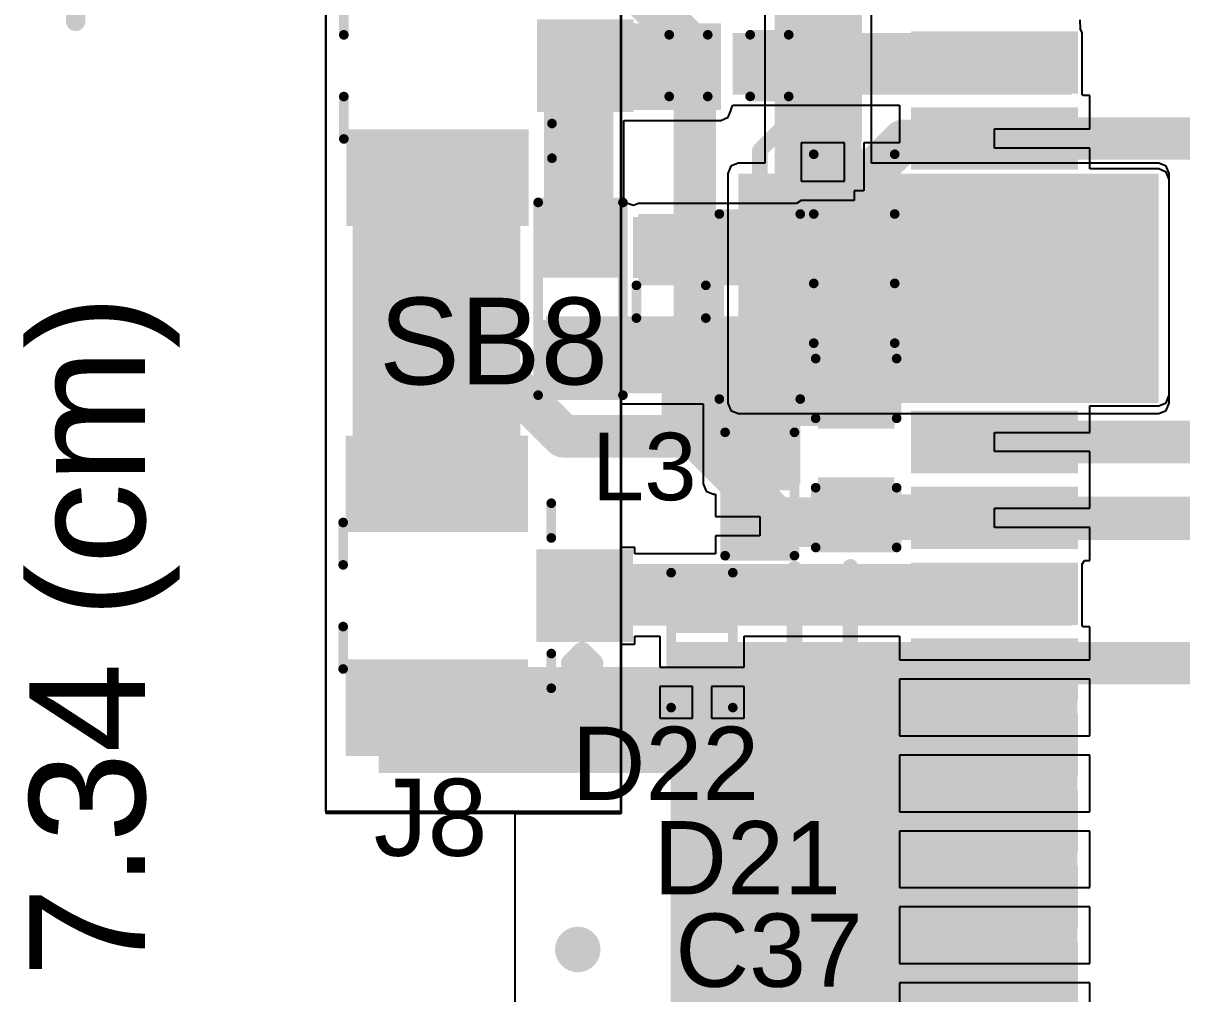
# Model space of a CAD drawing. Header units: millimetres. Extents: x -0.27 to 4.7, y -0.39 to 2.83.
# Drawn here: x -0.271 to 0.33, y 1.058 to 1.562 of the extents above; entities that cross this region are included whole.
import ezdxf

# ---------------------------------------------------------------- set-up
doc = ezdxf.new("R2010")
doc.units = ezdxf.units.MM
doc.header["$MEASUREMENT"] = 0
for name, color, linetype in [('BottomLayer', 5, 'Continuous'), ('BottomSolder', 6, 'Continuous'), ('Mechanical1', 6, 'Continuous'), ('TopLayer', 1, 'Continuous'), ('TopOverlay', 2, 'Continuous'), ('TopPaste', 8, 'Continuous'), ('TopSolder', 216, 'Continuous'), ('ViaHoleLayer', 16, 'Continuous')]:
    doc.layers.add(name, color=color, linetype=linetype)
doc.styles.add('Arial', font='arial.ttf', dxfattribs={"height": 0.2})

# ---------------------------------------------------------------- blocks, each defined once
blk = doc.blocks.new('S______B______10')
at = {"layer": 'TopLayer'}
for points in [[(-0.045, -0.0175), (-0.045, 0.0175), (-0.015, 0.0175), (-0.015, -0.0175)], [(0.015, -0.0175), (0.015, 0.0175), (0.045, 0.0175), (0.045, -0.0175)]]:
    blk.add_hatch(color=1, dxfattribs=at).paths.add_polyline_path(points)
at = {"layer": 'TopPaste'}
for points in [[(-0.045, -0.0175), (-0.045, 0.0175), (-0.015, 0.0175), (-0.015, -0.0175)], [(0.015, -0.0175), (0.015, 0.0175), (0.045, 0.0175), (0.045, -0.0175)]]:
    blk.add_hatch(color=8, dxfattribs=at).paths.add_polyline_path(points)
at = {"layer": 'TopSolder'}
for points in [[(-0.049, -0.0215), (-0.049, 0.0215), (-0.011, 0.0215), (-0.011, -0.0215)], [(0.011, -0.0215), (0.011, 0.0215), (0.049, 0.0215), (0.049, -0.0215)]]:
    blk.add_hatch(color=216, dxfattribs=at).paths.add_polyline_path(points)
at = {"layer": 'TopOverlay', "const_width": 0.005}
for points in [[(-0.05, 0.022), (-0.05, -0.022)], [(-0.05, 0.022), (0.05, 0.022)], [(0.05, 0.022), (0.05, -0.022)], [(-0.05, -0.022), (0.05, -0.022)]]:
    blk.add_lwpolyline(points, dxfattribs=at)
at = {"layer": 'TopOverlay', "const_width": 0.0025}
for points in [[(-0.05125, 0.022, 1), (-0.04875, 0.022, 1)], [(-0.05125, 0.022, 1), (-0.04875, 0.022, 1)], [(0.04875, 0.022, 1), (0.05125, 0.022, 1)], [(0.04875, 0.022, 1), (0.05125, 0.022, 1)], [(-0.05125, -0.022, 1), (-0.04875, -0.022, 1)], [(-0.05125, -0.022, 1), (-0.04875, -0.022, 1)], [(0.04875, -0.022, 1), (0.05125, -0.022, 1)], [(0.04875, -0.022, 1), (0.05125, -0.022, 1)]]:
    blk.add_lwpolyline(points, format="xyb", close=True, dxfattribs=at)
blk = doc.blocks.new('SIM7000A_31')
at = {"layer": 'TopLayer'}
for points in [[(-0.18465, 0.51181), (-0.18465, 0.43307), (-0.20906, 0.43307), (-0.20906, 0.51181)], [(-0.14528, 0.51181), (-0.14528, 0.43307), (-0.16969, 0.43307), (-0.16969, 0.51181)], [(-0.10591, 0.51181), (-0.10591, 0.43307), (-0.13031, 0.43307), (-0.13031, 0.51181)], [(-0.06654, 0.51181), (-0.06654, 0.43307), (-0.09094, 0.43307), (-0.09094, 0.51181)], [(-0.02717, 0.51181), (-0.02717, 0.43307), (-0.05157, 0.43307), (-0.05157, 0.51181)], [(0.0122, 0.51181), (0.0122, 0.43307), (-0.0122, 0.43307), (-0.0122, 0.51181)], [(0.05157, 0.51181), (0.05157, 0.43307), (0.02717, 0.43307), (0.02717, 0.51181)], [(0.09094, 0.51181), (0.09094, 0.43307), (0.06654, 0.43307), (0.06654, 0.51181)], [(0.13031, 0.51181), (0.13031, 0.43307), (0.10591, 0.43307), (0.10591, 0.51181)], [(0.16969, 0.51181), (0.16969, 0.43307), (0.14528, 0.43307), (0.14528, 0.51181)], [(0.20906, 0.51181), (0.20906, 0.43307), (0.18465, 0.43307), (0.18465, 0.51181)], [(0.24843, 0.51181), (0.24843, 0.43307), (0.22402, 0.43307), (0.22402, 0.51181)], [(0.2878, 0.51181), (0.2878, 0.43307), (0.26339, 0.43307), (0.26339, 0.51181)]]:
    blk.add_hatch(color=1, dxfattribs=at).paths.add_polyline_path(points)
at = {"layer": 'TopPaste'}
for points in [[(-0.18465, 0.51181), (-0.18465, 0.43307), (-0.20906, 0.43307), (-0.20906, 0.51181)], [(-0.14528, 0.51181), (-0.14528, 0.43307), (-0.16969, 0.43307), (-0.16969, 0.51181)], [(-0.10591, 0.51181), (-0.10591, 0.43307), (-0.13031, 0.43307), (-0.13031, 0.51181)], [(-0.06654, 0.51181), (-0.06654, 0.43307), (-0.09094, 0.43307), (-0.09094, 0.51181)], [(-0.02717, 0.51181), (-0.02717, 0.43307), (-0.05157, 0.43307), (-0.05157, 0.51181)], [(0.0122, 0.51181), (0.0122, 0.43307), (-0.0122, 0.43307), (-0.0122, 0.51181)], [(0.05157, 0.51181), (0.05157, 0.43307), (0.02717, 0.43307), (0.02717, 0.51181)], [(0.09094, 0.51181), (0.09094, 0.43307), (0.06654, 0.43307), (0.06654, 0.51181)], [(0.13031, 0.51181), (0.13031, 0.43307), (0.10591, 0.43307), (0.10591, 0.51181)], [(0.16969, 0.51181), (0.16969, 0.43307), (0.14528, 0.43307), (0.14528, 0.51181)], [(0.20906, 0.51181), (0.20906, 0.43307), (0.18465, 0.43307), (0.18465, 0.51181)], [(0.24843, 0.51181), (0.24843, 0.43307), (0.22402, 0.43307), (0.22402, 0.51181)], [(0.2878, 0.51181), (0.2878, 0.43307), (0.26339, 0.43307), (0.26339, 0.51181)]]:
    blk.add_hatch(color=8, dxfattribs=at).paths.add_polyline_path(points)
at = {"layer": 'TopSolder'}
for points in [[(-0.18065, 0.51581), (-0.18065, 0.42907), (-0.21306, 0.42907), (-0.21306, 0.51581)], [(-0.14128, 0.51581), (-0.14128, 0.42907), (-0.17369, 0.42907), (-0.17369, 0.51581)], [(-0.10191, 0.51581), (-0.10191, 0.42907), (-0.13431, 0.42907), (-0.13431, 0.51581)], [(-0.06254, 0.51581), (-0.06254, 0.42907), (-0.09494, 0.42907), (-0.09494, 0.51581)], [(-0.02317, 0.51581), (-0.02317, 0.42907), (-0.05557, 0.42907), (-0.05557, 0.51581)], [(0.0162, 0.51581), (0.0162, 0.42907), (-0.0162, 0.42907), (-0.0162, 0.51581)], [(0.05557, 0.51581), (0.05557, 0.42907), (0.02317, 0.42907), (0.02317, 0.51581)], [(0.09494, 0.51581), (0.09494, 0.42907), (0.06254, 0.42907), (0.06254, 0.51581)], [(0.13431, 0.51581), (0.13431, 0.42907), (0.10191, 0.42907), (0.10191, 0.51581)], [(0.17369, 0.51581), (0.17369, 0.42907), (0.14128, 0.42907), (0.14128, 0.51581)], [(0.21306, 0.51581), (0.21306, 0.42907), (0.18065, 0.42907), (0.18065, 0.51581)], [(0.25243, 0.51581), (0.25243, 0.42907), (0.22002, 0.42907), (0.22002, 0.51581)], [(0.2918, 0.51581), (0.2918, 0.42907), (0.25939, 0.42907), (0.25939, 0.51581)]]:
    blk.add_hatch(color=216, dxfattribs=at).paths.add_polyline_path(points)
blk = doc.blocks.new('R___0603_82')
at = {"layer": 'TopLayer'}
for points in [[(-0.015, 0.0175), (-0.015, -0.0175), (-0.045, -0.0175), (-0.045, 0.0175)], [(0.045, 0.0175), (0.045, -0.0175), (0.015, -0.0175), (0.015, 0.0175)]]:
    blk.add_hatch(color=1, dxfattribs=at).paths.add_polyline_path(points)
at = {"layer": 'TopPaste'}
for points in [[(-0.015, 0.0175), (-0.015, -0.0175), (-0.045, -0.0175), (-0.045, 0.0175)], [(0.045, 0.0175), (0.045, -0.0175), (0.015, -0.0175), (0.015, 0.0175)]]:
    blk.add_hatch(color=8, dxfattribs=at).paths.add_polyline_path(points)
at = {"layer": 'TopSolder'}
for points in [[(-0.011, 0.0215), (-0.011, -0.0215), (-0.049, -0.0215), (-0.049, 0.0215)], [(0.049, 0.0215), (0.049, -0.0215), (0.011, -0.0215), (0.011, 0.0215)]]:
    blk.add_hatch(color=216, dxfattribs=at).paths.add_polyline_path(points)
at = {"layer": 'TopOverlay', "const_width": 0.005}
for points in [[(0.048, 0.021), (-0.048, 0.021)], [(-0.048, -0.021), (-0.048, 0.021)], [(0.048, -0.021), (0.048, 0.021)], [(0.048, -0.021), (-0.048, -0.021)]]:
    blk.add_lwpolyline(points, dxfattribs=at)
at = {"layer": 'TopOverlay', "const_width": 0.0025}
for points in [[(-0.04925, 0.021, 1), (-0.04675, 0.021, 1)], [(-0.04925, 0.021, 1), (-0.04675, 0.021, 1)], [(0.04675, 0.021, 1), (0.04925, 0.021, 1)], [(0.04675, 0.021, 1), (0.04925, 0.021, 1)], [(-0.04925, -0.021, 1), (-0.04675, -0.021, 1)], [(-0.04925, -0.021, 1), (-0.04675, -0.021, 1)], [(0.04675, -0.021, 1), (0.04925, -0.021, 1)], [(0.04675, -0.021, 1), (0.04925, -0.021, 1)]]:
    blk.add_lwpolyline(points, format="xyb", close=True, dxfattribs=at)
blk = doc.blocks.new('IND_0603__1608_M_______116')
at = {"layer": 'TopLayer'}
for points in [[(-0.03937, 0.01575), (-0.01575, 0.01575), (-0.01575, -0.01575), (-0.03937, -0.01575)], [(0.01575, 0.01575), (0.03937, 0.01575), (0.03937, -0.01575), (0.01575, -0.01575)]]:
    blk.add_hatch(color=1, dxfattribs=at).paths.add_polyline_path(points)
at = {"layer": 'TopPaste'}
for points in [[(-0.03937, 0.01575), (-0.01575, 0.01575), (-0.01575, -0.01575), (-0.03937, -0.01575)], [(0.01575, 0.01575), (0.03937, 0.01575), (0.03937, -0.01575), (0.01575, -0.01575)]]:
    blk.add_hatch(color=8, dxfattribs=at).paths.add_polyline_path(points)
at = {"layer": 'TopSolder'}
for points in [[(-0.04337, 0.01975), (-0.01175, 0.01975), (-0.01175, -0.01975), (-0.04337, -0.01975)], [(0.01175, 0.01975), (0.04337, 0.01975), (0.04337, -0.01975), (0.01175, -0.01975)]]:
    blk.add_hatch(color=216, dxfattribs=at).paths.add_polyline_path(points)
at = {"layer": 'TopOverlay', "const_width": 0.005}
for points in [[(0.009, 0.018), (-0.008, 0.018)], [(0.009, -0.018), (-0.008, -0.018)]]:
    blk.add_lwpolyline(points, dxfattribs=at)
at = {"layer": 'TopOverlay', "const_width": 0.0025}
for points in [[(-0.00925, 0.018, 1), (-0.00675, 0.018, 1)], [(0.00775, 0.018, 1), (0.01025, 0.018, 1)], [(-0.00925, -0.018, 1), (-0.00675, -0.018, 1)], [(0.00775, -0.018, 1), (0.01025, -0.018, 1)]]:
    blk.add_lwpolyline(points, format="xyb", close=True, dxfattribs=at)
blk = doc.blocks.new('U_FL_R_SMT_1_80___122')
at = {"layer": 'TopLayer'}
for points in [[(-0.07913, 0.08166), (-0.03701, 0.08166), (-0.03701, -0.00495), (-0.07913, -0.00495)], [(0.03701, 0.08166), (0.07913, 0.08166), (0.07913, -0.00495), (0.03701, -0.00495)], [(-0.02008, -0.01729), (0.02008, -0.01729), (0.02008, -0.05942), (-0.02008, -0.05942)]]:
    blk.add_hatch(color=1, dxfattribs=at).paths.add_polyline_path(points)
at = {"layer": 'TopPaste'}
for points in [[(-0.07913, 0.08166), (-0.03701, 0.08166), (-0.03701, -0.00495), (-0.07913, -0.00495)], [(0.03701, 0.08166), (0.07913, 0.08166), (0.07913, -0.00495), (0.03701, -0.00495)], [(-0.02008, -0.01729), (0.02008, -0.01729), (0.02008, -0.05942), (-0.02008, -0.05942)]]:
    blk.add_hatch(color=8, dxfattribs=at).paths.add_polyline_path(points)
at = {"layer": 'TopSolder'}
for points in [[(-0.08313, 0.08566), (-0.03301, 0.08566), (-0.03301, -0.00895), (-0.08313, -0.00895)], [(0.03301, 0.08566), (0.08313, 0.08566), (0.08313, -0.00895), (0.03301, -0.00895)], [(-0.02408, -0.01329), (0.02408, -0.01329), (0.02408, -0.06342), (-0.02408, -0.06342)]]:
    blk.add_hatch(color=216, dxfattribs=at).paths.add_polyline_path(points)
at = {"layer": 'TopOverlay'}
for points, const_width in [([(-0.038, 0.087), (-0.016, 0.087)], 0.005), ([(0.016, 0.087), (0.038, 0.087)], 0.005), ([(-0.048, -0.021), (-0.03, -0.021)], 0.005), ([(0.03, -0.021), (0.048, -0.021)], 0.005), ([(-0.035, -0.031), (-0.029, -0.037)], 0.01), ([(-0.035, -0.031), (-0.035, -0.043)], 0.01), ([(-0.029, -0.037), (-0.035, -0.043)], 0.01)]:
    blk.add_lwpolyline(points, dxfattribs=dict(at, const_width=const_width))
for points, const_width in [([(-0.03925, 0.087, 1), (-0.03675, 0.087, 1)], 0.0025), ([(-0.01725, 0.087, 1), (-0.01475, 0.087, 1)], 0.0025), ([(0.01475, 0.087, 1), (0.01725, 0.087, 1)], 0.0025), ([(0.03675, 0.087, 1), (0.03925, 0.087, 1)], 0.0025), ([(-0.04925, -0.021, 1), (-0.04675, -0.021, 1)], 0.0025), ([(-0.03125, -0.021, 1), (-0.02875, -0.021, 1)], 0.0025), ([(0.02875, -0.021, 1), (0.03125, -0.021, 1)], 0.0025), ([(0.04675, -0.021, 1), (0.04925, -0.021, 1)], 0.0025), ([(-0.0375, -0.031, 1), (-0.0325, -0.031, 1)], 0.005), ([(-0.0375, -0.031, 1), (-0.0325, -0.031, 1)], 0.005), ([(-0.0315, -0.037, 1), (-0.0265, -0.037, 1)], 0.005), ([(-0.0315, -0.037, 1), (-0.0265, -0.037, 1)], 0.005), ([(-0.0375, -0.043, 1), (-0.0325, -0.043, 1)], 0.005), ([(-0.0375, -0.043, 1), (-0.0325, -0.043, 1)], 0.005)]:
    blk.add_lwpolyline(points, format="xyb", close=True, dxfattribs=dict(at, const_width=const_width))
blk = doc.blocks.new('U_FL_R_SMT_1_80___123')
at = {"layer": 'TopLayer'}
for points in [[(-0.07913, 0.08166), (-0.03701, 0.08166), (-0.03701, -0.00495), (-0.07913, -0.00495)], [(0.03701, 0.08166), (0.07913, 0.08166), (0.07913, -0.00495), (0.03701, -0.00495)], [(-0.02008, -0.01729), (0.02008, -0.01729), (0.02008, -0.05942), (-0.02008, -0.05942)]]:
    blk.add_hatch(color=1, dxfattribs=at).paths.add_polyline_path(points)
at = {"layer": 'TopPaste'}
for points in [[(-0.07913, 0.08166), (-0.03701, 0.08166), (-0.03701, -0.00495), (-0.07913, -0.00495)], [(0.03701, 0.08166), (0.07913, 0.08166), (0.07913, -0.00495), (0.03701, -0.00495)], [(-0.02008, -0.01729), (0.02008, -0.01729), (0.02008, -0.05942), (-0.02008, -0.05942)]]:
    blk.add_hatch(color=8, dxfattribs=at).paths.add_polyline_path(points)
at = {"layer": 'TopSolder'}
for points in [[(-0.08313, 0.08566), (-0.03301, 0.08566), (-0.03301, -0.00895), (-0.08313, -0.00895)], [(0.03301, 0.08566), (0.08313, 0.08566), (0.08313, -0.00895), (0.03301, -0.00895)], [(-0.02408, -0.01329), (0.02408, -0.01329), (0.02408, -0.06342), (-0.02408, -0.06342)]]:
    blk.add_hatch(color=216, dxfattribs=at).paths.add_polyline_path(points)
at = {"layer": 'TopOverlay'}
for points, const_width in [([(-0.038, 0.087), (-0.016, 0.087)], 0.005), ([(0.016, 0.087), (0.038, 0.087)], 0.005), ([(-0.048, -0.021), (-0.03, -0.021)], 0.005), ([(0.03, -0.021), (0.048, -0.021)], 0.005), ([(-0.035, -0.031), (-0.029, -0.037)], 0.01), ([(-0.035, -0.031), (-0.035, -0.043)], 0.01), ([(-0.029, -0.037), (-0.035, -0.043)], 0.01)]:
    blk.add_lwpolyline(points, dxfattribs=dict(at, const_width=const_width))
for points, const_width in [([(-0.03925, 0.087, 1), (-0.03675, 0.087, 1)], 0.0025), ([(-0.01725, 0.087, 1), (-0.01475, 0.087, 1)], 0.0025), ([(0.01475, 0.087, 1), (0.01725, 0.087, 1)], 0.0025), ([(0.03675, 0.087, 1), (0.03925, 0.087, 1)], 0.0025), ([(-0.04925, -0.021, 1), (-0.04675, -0.021, 1)], 0.0025), ([(-0.03125, -0.021, 1), (-0.02875, -0.021, 1)], 0.0025), ([(0.02875, -0.021, 1), (0.03125, -0.021, 1)], 0.0025), ([(0.04675, -0.021, 1), (0.04925, -0.021, 1)], 0.0025), ([(-0.0375, -0.031, 1), (-0.0325, -0.031, 1)], 0.005), ([(-0.0375, -0.031, 1), (-0.0325, -0.031, 1)], 0.005), ([(-0.0315, -0.037, 1), (-0.0265, -0.037, 1)], 0.005), ([(-0.0315, -0.037, 1), (-0.0265, -0.037, 1)], 0.005), ([(-0.0375, -0.043, 1), (-0.0325, -0.043, 1)], 0.005), ([(-0.0375, -0.043, 1), (-0.0325, -0.043, 1)], 0.005)]:
    blk.add_lwpolyline(points, format="xyb", close=True, dxfattribs=dict(at, const_width=const_width))
blk = doc.blocks.new('D_____0402_145')
at = {"layer": 'TopLayer'}
for points in [[(-0.03051, -0.01181), (-0.03051, 0.01181), (-0.00768, 0.01181), (-0.00768, -0.01181)], [(0.00768, -0.01181), (0.00768, 0.01181), (0.03051, 0.01181), (0.03051, -0.01181)]]:
    blk.add_hatch(color=1, dxfattribs=at).paths.add_polyline_path(points)
at = {"layer": 'TopPaste'}
for points in [[(-0.03051, -0.01181), (-0.03051, 0.01181), (-0.00768, 0.01181), (-0.00768, -0.01181)], [(0.00768, -0.01181), (0.00768, 0.01181), (0.03051, 0.01181), (0.03051, -0.01181)]]:
    blk.add_hatch(color=8, dxfattribs=at).paths.add_polyline_path(points)
at = {"layer": 'TopSolder'}
for points in [[(-0.03451, -0.01581), (-0.03451, 0.01581), (-0.00368, 0.01581), (-0.00368, -0.01581)], [(0.00368, -0.01581), (0.00368, 0.01581), (0.03451, 0.01581), (0.03451, -0.01581)]]:
    blk.add_hatch(color=216, dxfattribs=at).paths.add_polyline_path(points)
at = {"layer": 'TopOverlay', "const_width": 0.005}
for points in [[(-0.035, -0.016), (-0.035, 0.016)], [(0.035, 0.016), (-0.035, 0.016)], [(0.035, -0.016), (0.035, 0.016)], [(0.035, -0.016), (-0.035, -0.016)]]:
    blk.add_lwpolyline(points, dxfattribs=at)
at = {"layer": 'TopOverlay', "const_width": 0.0025}
for points in [[(-0.03625, 0.016, 1), (-0.03375, 0.016, 1)], [(-0.03625, 0.016, 1), (-0.03375, 0.016, 1)], [(0.03375, 0.016, 1), (0.03625, 0.016, 1)], [(0.03375, 0.016, 1), (0.03625, 0.016, 1)], [(-0.03625, -0.016, 1), (-0.03375, -0.016, 1)], [(-0.03625, -0.016, 1), (-0.03375, -0.016, 1)], [(0.03375, -0.016, 1), (0.03625, -0.016, 1)], [(0.03375, -0.016, 1), (0.03625, -0.016, 1)]]:
    blk.add_lwpolyline(points, format="xyb", close=True, dxfattribs=at)
blk = doc.blocks.new('DFN1006_2L__146')
at = {"layer": 'TopLayer'}
for points in [[(-0.02756, 0.01299), (-0.00591, 0.01299), (-0.00591, -0.01299), (-0.02756, -0.01299)], [(0.00591, 0.01299), (0.02756, 0.01299), (0.02756, -0.01299), (0.00591, -0.01299)]]:
    blk.add_hatch(color=1, dxfattribs=at).paths.add_polyline_path(points)
at = {"layer": 'TopOverlay'}
blk.add_hatch(color=2, dxfattribs=at).paths.add_polyline_path([(-0.04513, -0.01994), (-0.03213, -0.01994), (-0.03213, 0.02006), (-0.04513, 0.02006)])
at = {"layer": 'TopPaste'}
for points in [[(-0.02756, 0.01299), (-0.00591, 0.01299), (-0.00591, -0.01299), (-0.02756, -0.01299)], [(0.00591, 0.01299), (0.02756, 0.01299), (0.02756, -0.01299), (0.00591, -0.01299)]]:
    blk.add_hatch(color=8, dxfattribs=at).paths.add_polyline_path(points)
at = {"layer": 'TopSolder'}
for points in [[(-0.03156, 0.01699), (-0.00191, 0.01699), (-0.00191, -0.01699), (-0.03156, -0.01699)], [(0.00191, 0.01699), (0.03156, 0.01699), (0.03156, -0.01699), (0.00191, -0.01699)]]:
    blk.add_hatch(color=216, dxfattribs=at).paths.add_polyline_path(points)
at = {"layer": 'TopOverlay', "const_width": 0.005}
for points in [[(0.032, 0.018), (-0.032, 0.018)], [(-0.032, -0.018), (-0.032, 0.018)], [(0.032, -0.018), (0.032, 0.018)], [(0.032, -0.018), (-0.032, -0.018)]]:
    blk.add_lwpolyline(points, dxfattribs=at)
at = {"layer": 'TopOverlay', "const_width": 0.0025}
for points in [[(-0.03325, 0.018, 1), (-0.03075, 0.018, 1)], [(-0.03325, 0.018, 1), (-0.03075, 0.018, 1)], [(0.03075, 0.018, 1), (0.03325, 0.018, 1)], [(0.03075, 0.018, 1), (0.03325, 0.018, 1)], [(-0.03325, -0.018, 1), (-0.03075, -0.018, 1)], [(-0.03325, -0.018, 1), (-0.03075, -0.018, 1)], [(0.03075, -0.018, 1), (0.03325, -0.018, 1)], [(0.03075, -0.018, 1), (0.03325, -0.018, 1)]]:
    blk.add_lwpolyline(points, format="xyb", close=True, dxfattribs=at)
blk = doc.blocks.new('C___0402_179')
at = {"layer": 'TopLayer'}
for points in [[(-0.0275, -0.0125), (-0.0275, 0.0125), (-0.0095, 0.0125), (-0.0095, -0.0125)], [(0.0095, -0.0125), (0.0095, 0.0125), (0.0275, 0.0125), (0.0275, -0.0125)]]:
    blk.add_hatch(color=1, dxfattribs=at).paths.add_polyline_path(points)
at = {"layer": 'TopPaste'}
for points in [[(-0.0275, -0.0125), (-0.0275, 0.0125), (-0.0095, 0.0125), (-0.0095, -0.0125)], [(0.0095, -0.0125), (0.0095, 0.0125), (0.0275, 0.0125), (0.0275, -0.0125)]]:
    blk.add_hatch(color=8, dxfattribs=at).paths.add_polyline_path(points)
at = {"layer": 'TopSolder'}
for points in [[(-0.02986, -0.01486), (-0.02986, 0.01486), (-0.00714, 0.01486), (-0.00714, -0.01486)], [(0.00714, -0.01486), (0.00714, 0.01486), (0.02986, 0.01486), (0.02986, -0.01486)]]:
    blk.add_hatch(color=216, dxfattribs=at).paths.add_polyline_path(points)
at = {"layer": 'TopOverlay', "const_width": 0.005}
for points in [[(-0.031, 0.016), (-0.031, -0.016)], [(-0.011, 0.016), (-0.031, 0.016)], [(0.031, 0.016), (0.011, 0.016)], [(0.031, 0.016), (0.031, -0.016)], [(-0.011, -0.016), (-0.031, -0.016)], [(0.031, -0.016), (0.011, -0.016)]]:
    blk.add_lwpolyline(points, dxfattribs=at)
at = {"layer": 'TopOverlay', "const_width": 0.0025}
for points in [[(-0.03225, 0.016, 1), (-0.02975, 0.016, 1)], [(-0.03225, 0.016, 1), (-0.02975, 0.016, 1)], [(-0.01225, 0.016, 1), (-0.00975, 0.016, 1)], [(0.00975, 0.016, 1), (0.01225, 0.016, 1)], [(0.02975, 0.016, 1), (0.03225, 0.016, 1)], [(0.02975, 0.016, 1), (0.03225, 0.016, 1)], [(-0.03225, -0.016, 1), (-0.02975, -0.016, 1)], [(-0.03225, -0.016, 1), (-0.02975, -0.016, 1)], [(-0.01225, -0.016, 1), (-0.00975, -0.016, 1)], [(0.00975, -0.016, 1), (0.01225, -0.016, 1)], [(0.02975, -0.016, 1), (0.03225, -0.016, 1)], [(0.02975, -0.016, 1), (0.03225, -0.016, 1)]]:
    blk.add_lwpolyline(points, format="xyb", close=True, dxfattribs=at)
blk = doc.blocks.new('C___0603_180')
at = {"layer": 'TopLayer'}
for points in [[(-0.015, 0.0175), (-0.015, -0.0175), (-0.045, -0.0175), (-0.045, 0.0175)], [(0.045, 0.0175), (0.045, -0.0175), (0.015, -0.0175), (0.015, 0.0175)]]:
    blk.add_hatch(color=1, dxfattribs=at).paths.add_polyline_path(points)
at = {"layer": 'TopPaste'}
for points in [[(-0.015, 0.0175), (-0.015, -0.0175), (-0.045, -0.0175), (-0.045, 0.0175)], [(0.045, 0.0175), (0.045, -0.0175), (0.015, -0.0175), (0.015, 0.0175)]]:
    blk.add_hatch(color=8, dxfattribs=at).paths.add_polyline_path(points)
at = {"layer": 'TopSolder'}
for points in [[(-0.01264, 0.01986), (-0.01264, -0.01986), (-0.04736, -0.01986), (-0.04736, 0.01986)], [(0.04736, 0.01986), (0.04736, -0.01986), (0.01264, -0.01986), (0.01264, 0.01986)]]:
    blk.add_hatch(color=216, dxfattribs=at).paths.add_polyline_path(points)
at = {"layer": 'TopOverlay', "const_width": 0.005}
for points in [[(-0.049, 0.021), (-0.018, 0.021)], [(-0.049, 0.021), (-0.049, -0.021)], [(0.018, 0.021), (0.049, 0.021)], [(0.049, 0.021), (0.049, -0.021)], [(-0.049, -0.021), (-0.018, -0.021)], [(0.018, -0.021), (0.049, -0.021)]]:
    blk.add_lwpolyline(points, dxfattribs=at)
at = {"layer": 'TopOverlay', "const_width": 0.0025}
for points in [[(-0.05025, 0.021, 1), (-0.04775, 0.021, 1)], [(-0.05025, 0.021, 1), (-0.04775, 0.021, 1)], [(-0.01925, 0.021, 1), (-0.01675, 0.021, 1)], [(0.01675, 0.021, 1), (0.01925, 0.021, 1)], [(0.04775, 0.021, 1), (0.05025, 0.021, 1)], [(0.04775, 0.021, 1), (0.05025, 0.021, 1)], [(-0.05025, -0.021, 1), (-0.04775, -0.021, 1)], [(-0.05025, -0.021, 1), (-0.04775, -0.021, 1)], [(-0.01925, -0.021, 1), (-0.01675, -0.021, 1)], [(0.01675, -0.021, 1), (0.01925, -0.021, 1)], [(0.04775, -0.021, 1), (0.05025, -0.021, 1)], [(0.04775, -0.021, 1), (0.05025, -0.021, 1)]]:
    blk.add_lwpolyline(points, format="xyb", close=True, dxfattribs=at)
blk = doc.blocks.new('C___0603_181')
at = {"layer": 'TopLayer'}
for points in [[(-0.015, 0.0175), (-0.015, -0.0175), (-0.045, -0.0175), (-0.045, 0.0175)], [(0.045, 0.0175), (0.045, -0.0175), (0.015, -0.0175), (0.015, 0.0175)]]:
    blk.add_hatch(color=1, dxfattribs=at).paths.add_polyline_path(points)
at = {"layer": 'TopPaste'}
for points in [[(-0.015, 0.0175), (-0.015, -0.0175), (-0.045, -0.0175), (-0.045, 0.0175)], [(0.045, 0.0175), (0.045, -0.0175), (0.015, -0.0175), (0.015, 0.0175)]]:
    blk.add_hatch(color=8, dxfattribs=at).paths.add_polyline_path(points)
at = {"layer": 'TopSolder'}
for points in [[(-0.01264, 0.01986), (-0.01264, -0.01986), (-0.04736, -0.01986), (-0.04736, 0.01986)], [(0.04736, 0.01986), (0.04736, -0.01986), (0.01264, -0.01986), (0.01264, 0.01986)]]:
    blk.add_hatch(color=216, dxfattribs=at).paths.add_polyline_path(points)
at = {"layer": 'TopOverlay', "const_width": 0.005}
for points in [[(-0.018, 0.021), (-0.049, 0.021)], [(-0.049, -0.021), (-0.049, 0.021)], [(0.049, 0.021), (0.018, 0.021)], [(0.049, -0.021), (0.049, 0.021)], [(-0.018, -0.021), (-0.049, -0.021)], [(0.049, -0.021), (0.018, -0.021)]]:
    blk.add_lwpolyline(points, dxfattribs=at)
at = {"layer": 'TopOverlay', "const_width": 0.0025}
for points in [[(-0.05025, 0.021, 1), (-0.04775, 0.021, 1)], [(-0.05025, 0.021, 1), (-0.04775, 0.021, 1)], [(-0.01925, 0.021, 1), (-0.01675, 0.021, 1)], [(0.01675, 0.021, 1), (0.01925, 0.021, 1)], [(0.04775, 0.021, 1), (0.05025, 0.021, 1)], [(0.04775, 0.021, 1), (0.05025, 0.021, 1)], [(-0.05025, -0.021, 1), (-0.04775, -0.021, 1)], [(-0.05025, -0.021, 1), (-0.04775, -0.021, 1)], [(-0.01925, -0.021, 1), (-0.01675, -0.021, 1)], [(0.01675, -0.021, 1), (0.01925, -0.021, 1)], [(0.04775, -0.021, 1), (0.05025, -0.021, 1)], [(0.04775, -0.021, 1), (0.05025, -0.021, 1)]]:
    blk.add_lwpolyline(points, format="xyb", close=True, dxfattribs=at)

msp = doc.modelspace()

# ---------------------------------------------------------------- hatches: boundary and pattern name
at = {"layer": 'BottomLayer'}
msp.add_hatch(color=5, dxfattribs=at).paths.add_polyline_path([(0.09982, 1.36495), (0.318, 1.36495), (0.318, 1.48395), (0.09982, 1.48395)])
h = msp.add_hatch(color=5, dxfattribs=at)
edge = h.paths.add_edge_path()
edge.add_arc((0.29382, 1.45695), 0.01181, 0, 360)
h = msp.add_hatch(color=5, dxfattribs=at)
edge = h.paths.add_edge_path()
edge.add_arc((0.29382, 1.42445), 0.01181, 0, 360)
h = msp.add_hatch(color=5, dxfattribs=at)
edge = h.paths.add_edge_path()
edge.add_arc((-0.04418, 1.40095), 0.01181, 0, 360)
h = msp.add_hatch(color=5, dxfattribs=at)
edge = h.paths.add_edge_path()
edge.add_arc((0.29382, 1.39195), 0.01181, 0, 360)
h = msp.add_hatch(color=5, dxfattribs=at)
edge = h.paths.add_edge_path()
edge.add_arc((0.25777, 1.34572), 0.01181, 0, 360)
h = msp.add_hatch(color=5, dxfattribs=at)
edge = h.paths.add_edge_path()
edge.add_arc((0.01658, 1.08142), 0.01181, 0, 360)
h = msp.add_hatch(color=5, dxfattribs=at)
edge = h.paths.add_edge_path()
edge.add_arc((0.11777, 1.08105), 0.01181, 0, 360)
at = {"layer": 'BottomSolder'}
h = msp.add_hatch(color=6, dxfattribs=at)
edge = h.paths.add_edge_path()
edge.add_arc((0.29382, 1.45695), 0.00591, 0, 360)
h = msp.add_hatch(color=6, dxfattribs=at)
edge = h.paths.add_edge_path()
edge.add_arc((0.29382, 1.42445), 0.00591, 0, 360)
h = msp.add_hatch(color=6, dxfattribs=at)
edge = h.paths.add_edge_path()
edge.add_arc((-0.04418, 1.40095), 0.00591, 0, 360)
h = msp.add_hatch(color=6, dxfattribs=at)
edge = h.paths.add_edge_path()
edge.add_arc((0.29382, 1.39195), 0.00591, 0, 360)
h = msp.add_hatch(color=6, dxfattribs=at)
edge = h.paths.add_edge_path()
edge.add_arc((0.25777, 1.34572), 0.00591, 0, 360)
h = msp.add_hatch(color=6, dxfattribs=at)
edge = h.paths.add_edge_path()
edge.add_arc((0.01658, 1.08142), 0.00591, 0, 360)
h = msp.add_hatch(color=6, dxfattribs=at)
edge = h.paths.add_edge_path()
edge.add_arc((0.11777, 1.08105), 0.00591, 0, 360)
at = {"layer": 'TopLayer'}
for points in [[(0.035, 1.434), (0.035, 1.562), (-0.001, 1.562), (-0.001, 1.434)], [(0.00782, 1.517), (0.09082, 1.517), (0.09082, 1.562), (0.00782, 1.562)], [(0.097, 1.52495), (0.27282, 1.52495), (0.27282, 1.55695), (0.097, 1.55695)], [(-0.10018, 1.30195), (-0.01318, 1.30195), (-0.01318, 1.50295), (-0.10018, 1.50295)], [(0.188, 1.36895), (0.318, 1.36895), (0.318, 1.48095), (0.188, 1.48095)], [(0.048, 1.42595), (0.13, 1.42595), (0.13, 1.463), (0.048, 1.463)], [(0.142, 1.369), (0.257, 1.369), (0.257, 1.438), (0.142, 1.438)], [(0, 1.36995), (0.082, 1.36995), (0.082, 1.41), (0, 1.41)], [(0.087, 1.353), (0.181, 1.353), (0.181, 1.41), (0.087, 1.41)], [(0.132, 1.323), (0.132, 1.378), (0.087, 1.378), (0.087, 1.323)], [(0.01282, 1.24936), (0.27282, 1.24936), (0.27282, 1.28136), (0.01282, 1.28136)], [(0.06482, 1.05095), (0.27582, 1.05095), (0.27582, 1.24095), (0.06482, 1.24095)], [(0.11433, 1.17295), (0.11433, 1.22792), (-0.08667, 1.22792), (-0.08667, 1.17295)]]:
    msp.add_hatch(color=1, dxfattribs=at).paths.add_polyline_path(points)
h = msp.add_hatch(color=1, dxfattribs=at)
edge = h.paths.add_edge_path()
edge.add_arc((0.29382, 1.45695), 0.01181, 0, 360)
h = msp.add_hatch(color=1, dxfattribs=at)
edge = h.paths.add_edge_path()
edge.add_arc((0.29382, 1.42445), 0.01181, 0, 360)
h = msp.add_hatch(color=1, dxfattribs=at)
edge = h.paths.add_edge_path()
edge.add_arc((-0.04418, 1.40095), 0.01181, 0, 360)
h = msp.add_hatch(color=1, dxfattribs=at)
edge = h.paths.add_edge_path()
edge.add_arc((0.29382, 1.39195), 0.01181, 0, 360)
h = msp.add_hatch(color=1, dxfattribs=at)
edge = h.paths.add_edge_path()
edge.add_arc((0.25777, 1.34572), 0.01181, 0, 360)
h = msp.add_hatch(color=1, dxfattribs=at)
edge = h.paths.add_edge_path()
edge.add_arc((0.01658, 1.08142), 0.01181, 0, 360)
h = msp.add_hatch(color=1, dxfattribs=at)
edge = h.paths.add_edge_path()
edge.add_arc((0.11777, 1.08105), 0.01181, 0, 360)
at = {"layer": 'TopSolder'}
h = msp.add_hatch(color=216, dxfattribs=at)
edge = h.paths.add_edge_path()
edge.add_arc((0.29382, 1.45695), 0.00591, 0, 360)
h = msp.add_hatch(color=216, dxfattribs=at)
edge = h.paths.add_edge_path()
edge.add_arc((0.29382, 1.42445), 0.00591, 0, 360)
h = msp.add_hatch(color=216, dxfattribs=at)
edge = h.paths.add_edge_path()
edge.add_arc((-0.04418, 1.40095), 0.00591, 0, 360)
h = msp.add_hatch(color=216, dxfattribs=at)
edge = h.paths.add_edge_path()
edge.add_arc((0.29382, 1.39195), 0.00591, 0, 360)
h = msp.add_hatch(color=216, dxfattribs=at)
edge = h.paths.add_edge_path()
edge.add_arc((0.25777, 1.34572), 0.00591, 0, 360)
h = msp.add_hatch(color=216, dxfattribs=at)
edge = h.paths.add_edge_path()
edge.add_arc((0.01658, 1.08142), 0.00591, 0, 360)
h = msp.add_hatch(color=216, dxfattribs=at)
edge = h.paths.add_edge_path()
edge.add_arc((0.11777, 1.08105), 0.00591, 0, 360)
at = {"layer": 'ViaHoleLayer'}
h = msp.add_hatch(color=16, dxfattribs=at)
edge = h.paths.add_edge_path()
edge.add_arc((0.29382, 1.45695), 0.00591, 0, 360)
h = msp.add_hatch(color=16, dxfattribs=at)
edge = h.paths.add_edge_path()
edge.add_arc((0.29382, 1.42445), 0.00591, 0, 360)
h = msp.add_hatch(color=16, dxfattribs=at)
edge = h.paths.add_edge_path()
edge.add_arc((-0.04418, 1.40095), 0.00591, 0, 360)
h = msp.add_hatch(color=16, dxfattribs=at)
edge = h.paths.add_edge_path()
edge.add_arc((0.29382, 1.39195), 0.00591, 0, 360)
h = msp.add_hatch(color=16, dxfattribs=at)
edge = h.paths.add_edge_path()
edge.add_arc((0.25777, 1.34572), 0.00591, 0, 360)
h = msp.add_hatch(color=16, dxfattribs=at)
edge = h.paths.add_edge_path()
edge.add_arc((0.01658, 1.08142), 0.00591, 0, 360)
h = msp.add_hatch(color=16, dxfattribs=at)
edge = h.paths.add_edge_path()
edge.add_arc((0.11777, 1.08105), 0.00591, 0, 360)

# ---------------------------------------------------------------- linework, layer by layer
at = {"layer": 'BottomLayer'}
for p, q in [((0.11353, 1.66261), (0.11353, 1.48936)), ((-0.11418, 1.153), (-0.11418, 1.641)), ((0.03882, 1.641), (0.03882, 1.153)), ((0.03882, 1.153), (0.03882, 1.641)), ((0.169, 1.48936), (0.169, 1.62566)), ((0.096, 1.48778), (0.09441, 1.48395)), ((0.09982, 1.48936), (0.096, 1.48778)), ((0.11353, 1.48936), (0.09982, 1.48936)), ((0.318, 1.48936), (0.169, 1.48936)), ((0.32183, 1.48778), (0.318, 1.48936)), ((0.32341, 1.48395), (0.32183, 1.48778)), ((0.09441, 1.48395), (0.09441, 1.36495)), ((0.32341, 1.36495), (0.32341, 1.48395)), ((0.09441, 1.36495), (0.096, 1.36112)), ((0.32183, 1.36112), (0.32341, 1.36495)), ((0.096, 1.36112), (0.09982, 1.35954)), ((0.09982, 1.35954), (0.318, 1.35954)), ((0.318, 1.35954), (0.32183, 1.36112)), ((0.03882, 1.153), (-0.11418, 1.153)), ((-0.016, 0.89477), (-0.016, 1.153)), ((-0.016, 1.153), (0.03882, 1.153))]:
    msp.add_line(p, q, dxfattribs=at)
for points, const_width in [([(0.14127, 1.47073), (0.14127, 1.69123)], 0.045), ([(0.02789, 1.59802), (0.07736, 1.54855)], 0.022), ([(0.07736, 1.34764), (0.07736, 1.54855)], 0.022), ([(-0.04418, 1.40095), (0.00913, 1.34764)], 0.022), ([(0.00913, 1.34764), (0.07736, 1.34764)], 0.022), ([(0.07736, 1.34764), (0.12005, 1.30495)], 0.022), ([(0.12005, 1.30495), (0.39015, 1.30495)], 0.022)]:
    msp.add_lwpolyline(points, dxfattribs=dict(at, const_width=const_width))
for points, const_width in [([(0.07186, 1.54855, 1), (0.08286, 1.54855, 1)], 0.011), ([(0.07186, 1.54855, 1), (0.08286, 1.54855, 1)], 0.011), ([(0.13002, 1.47073, 1), (0.15252, 1.47073, 1)], 0.0225), ([(-0.04968, 1.40095, 1), (-0.03868, 1.40095, 1)], 0.011), ([(0.00363, 1.34764, 1), (0.01463, 1.34764, 1)], 0.011), ([(0.00363, 1.34764, 1), (0.01463, 1.34764, 1)], 0.011), ([(0.07186, 1.34764, 1), (0.08286, 1.34764, 1)], 0.011), ([(0.07186, 1.34764, 1), (0.08286, 1.34764, 1)], 0.011), ([(0.07186, 1.34764, 1), (0.08286, 1.34764, 1)], 0.011), ([(0.11455, 1.30495, 1), (0.12555, 1.30495, 1)], 0.011), ([(0.11455, 1.30495, 1), (0.12555, 1.30495, 1)], 0.011)]:
    msp.add_lwpolyline(points, format="xyb", close=True, dxfattribs=dict(at, const_width=const_width))
at = {"layer": 'Mechanical1', "const_width": 0.01}
msp.add_lwpolyline([(-0.244, 1.5629), (-0.244, 2.76795)], dxfattribs=at)
at = {"layer": 'Mechanical1', "const_width": 0.005}
msp.add_lwpolyline([(-0.2465, 1.5629, 1), (-0.2415, 1.5629, 1)], format="xyb", close=True, dxfattribs=at)
at = {"layer": 'TopLayer'}
for p, q in [((-0.114, 1.152), (-0.114, 1.64)), ((0.039, 1.64), (0.039, 1.152)), ((0.27745, 1.55885), (0.27719, 1.56374)), ((0.27823, 1.55695), (0.27745, 1.55885)), ((0.27823, 1.52495), (0.27823, 1.55695)), ((0.27859, 1.52441), (0.27823, 1.52495)), ((0.28219, 1.52441), (0.27859, 1.52441)), ((0.28219, 1.50721), (0.28219, 1.52441)), ((0.09465, 1.51317), (0.09623, 1.517)), ((0.09623, 1.51736), (0.097, 1.51954)), ((0.09623, 1.517), (0.09623, 1.51736)), ((0.097, 1.51954), (0.18345, 1.51954)), ((0.18345, 1.51954), (0.18345, 1.5)), ((0.04041, 1.4696), (0.04041, 1.51159)), ((0.04041, 1.51159), (0.09082, 1.51159)), ((0.09082, 1.51159), (0.09465, 1.51317)), ((0.23282, 1.49721), (0.23282, 1.50721)), ((0.23282, 1.50721), (0.28219, 1.50721)), ((0.155, 1.5), (0.1325, 1.5)), ((0.1325, 1.5), (0.1325, 1.48)), ((0.155, 1.48), (0.155, 1.5)), ((0.18345, 1.5), (0.165, 1.5)), ((0.165, 1.5), (0.165, 1.475)), ((0.28219, 1.49721), (0.23282, 1.49721)), ((0.28219, 1.48636), (0.28219, 1.49721)), ((0.318, 1.48636), (0.28219, 1.48636)), ((0.32183, 1.48478), (0.318, 1.48636)), ((0.1325, 1.48), (0.155, 1.48)), ((0.32341, 1.48095), (0.32183, 1.48478)), ((0.32341, 1.36895), (0.32341, 1.48095)), ((0.165, 1.475), (0.16, 1.475)), ((0.16, 1.475), (0.16, 1.47)), ((0.04232, 1.46841), (0.04041, 1.4696)), ((0.0455, 1.46738), (0.04232, 1.46841)), ((0.048, 1.46841), (0.0455, 1.46738)), ((0.13, 1.46841), (0.048, 1.46841)), ((0.13238, 1.47), (0.13, 1.46841)), ((0.16, 1.47), (0.13238, 1.47)), ((0.318, 1.36354), (0.32183, 1.36512)), ((0.32183, 1.36512), (0.32341, 1.36895)), ((0.039, 1.29003), (0.039, 1.36454)), ((0.039, 1.36454), (0.08159, 1.36454)), ((0.08159, 1.36454), (0.08159, 1.353)), ((0.28219, 1.34973), (0.28219, 1.36354)), ((0.28219, 1.36354), (0.318, 1.36354)), ((0.08159, 1.353), (0.08159, 1.353)), ((0.08159, 1.353), (0.08159, 1.323)), ((0.23282, 1.33973), (0.23282, 1.34973)), ((0.23282, 1.34973), (0.28219, 1.34973)), ((0.28219, 1.33973), (0.23282, 1.33973)), ((0.28219, 1.32252), (0.28219, 1.33973)), ((0.08159, 1.323), (0.08317, 1.31917)), ((0.08317, 1.31917), (0.087, 1.31759)), ((0.087, 1.31759), (0.08801, 1.31759)), ((0.08801, 1.31759), (0.08801, 1.306)), ((0.28219, 1.31036), (0.28219, 1.32252)), ((0.08801, 1.306), (0.111, 1.306)), ((0.111, 1.306), (0.111, 1.296)), ((0.23282, 1.30036), (0.23282, 1.31036)), ((0.23282, 1.31036), (0.28219, 1.31036)), ((0.28219, 1.30036), (0.23282, 1.30036)), ((0.28219, 1.28315), (0.28219, 1.30036)), ((0.111, 1.296), (0.08801, 1.296)), ((0.08801, 1.296), (0.08801, 1.28677)), ((0.04624, 1.29003), (0.039, 1.29003)), ((0.04624, 1.28677), (0.04624, 1.29003)), ((0.08801, 1.28677), (0.04624, 1.28677)), ((0.27823, 1.28136), (0.27943, 1.28315)), ((0.27823, 1.24936), (0.27823, 1.28136)), ((0.27943, 1.28315), (0.28219, 1.28315)), ((0.27859, 1.24882), (0.27823, 1.24936)), ((0.28219, 1.24882), (0.27859, 1.24882)), ((0.28219, 1.23162), (0.28219, 1.24882)), ((0.039, 1.152), (0.039, 1.23987)), ((0.039, 1.23987), (0.04624, 1.23987)), ((0.04624, 1.23987), (0.04624, 1.24395)), ((0.04624, 1.24395), (0.05919, 1.24395)), ((0.05919, 1.24395), (0.05919, 1.22781)), ((0.10281, 1.22781), (0.10281, 1.24395)), ((0.10281, 1.24395), (0.18345, 1.24395)), ((0.18345, 1.24395), (0.18345, 1.23162)), ((0.05919, 1.22781), (0.10281, 1.22781)), ((0.18345, 1.23162), (0.28219, 1.23162)), ((0.28219, 1.22162), (0.18345, 1.22162)), ((0.18345, 1.22162), (0.18345, 1.20441)), ((0.28219, 1.20441), (0.28219, 1.22162)), ((0.076, 1.21781), (0.05919, 1.21781)), ((0.05919, 1.21781), (0.05919, 1.20139)), ((0.076, 1.20139), (0.076, 1.21781)), ((0.10281, 1.21781), (0.086, 1.21781)), ((0.086, 1.21781), (0.086, 1.20139)), ((0.10281, 1.20139), (0.10281, 1.21781)), ((0.18345, 1.20441), (0.18345, 1.19225)), ((0.28219, 1.19225), (0.28219, 1.20441)), ((0.05919, 1.20139), (0.076, 1.20139)), ((0.086, 1.20139), (0.10281, 1.20139)), ((0.18345, 1.19225), (0.28219, 1.19225)), ((0.28219, 1.18225), (0.18345, 1.18225)), ((0.18345, 1.18225), (0.18345, 1.16504)), ((0.28219, 1.16504), (0.28219, 1.18225)), ((0.18345, 1.16504), (0.18345, 1.15288)), ((0.28219, 1.15288), (0.28219, 1.16504)), ((0.039, 1.152), (-0.114, 1.152)), ((-0.016, 0.90441), (-0.016, 1.152)), ((-0.016, 1.152), (0.039, 1.152)), ((0.18345, 1.15288), (0.28219, 1.15288)), ((0.28219, 1.14288), (0.18345, 1.14288)), ((0.18345, 1.14288), (0.18345, 1.12567)), ((0.28219, 1.12567), (0.28219, 1.14288)), ((0.18345, 1.12567), (0.18345, 1.11351)), ((0.28219, 1.11351), (0.28219, 1.12567)), ((0.18345, 1.11351), (0.28219, 1.11351)), ((0.28219, 1.10351), (0.18345, 1.10351)), ((0.18345, 1.10351), (0.18345, 1.0863)), ((0.28219, 1.0863), (0.28219, 1.10351)), ((0.18345, 1.0863), (0.18345, 1.07414)), ((0.28219, 1.07414), (0.28219, 1.0863)), ((0.18345, 1.07414), (0.28219, 1.07414)), ((0.28219, 1.06414), (0.18345, 1.06414)), ((0.18345, 1.06414), (0.18345, 1.04693)), ((0.28219, 1.04693), (0.28219, 1.06414))]:
    msp.add_line(p, q, dxfattribs=at)
for points, const_width in [([(0.1665, 1.48208), (0.18543, 1.501)], 0.022), ([(0.18543, 1.501), (0.23162, 1.501)], 0.022), ([(0.23162, 1.501), (0.23282, 1.50221)], 0.022), ([(0.23282, 1.50221), (0.39056, 1.50221)], 0.022), ([(0.1665, 1.479), (0.1665, 1.48208)], 0.022), ([(0.16, 1.475), (0.1625, 1.475)], 0.022), ([(0.1625, 1.475), (0.1665, 1.479)], 0.022), ([(0.29082, 1.45495), (0.29082, 1.45695)], 0.022), ([(0.105, 1.445), (0.1075, 1.445)], 0.022), ([(0.23282, 1.34473), (0.39056, 1.34473)], 0.022), ([(0.15067, 1.30117), (0.1585, 1.309)], 0.022), ([(0.1585, 1.309), (0.161, 1.309)], 0.022), ([(0.161, 1.309), (0.16344, 1.30656)], 0.022), ([(0.16344, 1.30656), (0.23162, 1.30656)], 0.022), ([(0.23162, 1.30656), (0.23282, 1.30536)], 0.022), ([(0.105, 1.301), (0.10517, 1.30117)], 0.022), ([(0.10517, 1.30117), (0.15067, 1.30117)], 0.022), ([(0.23282, 1.30536), (0.39056, 1.30536)], 0.022), ([(0.25482, 1.21995), (0.26482, 1.22995)], 0.022), ([(0.26482, 1.22995), (0.36882, 1.22995)], 0.022), ([(0.25482, 1.21295), (0.25482, 1.21995)], 0.022), ([(-0.04353, 1.20688), (0.09789, 1.20688)], 0.022), ([(0.09789, 1.20688), (0.10282, 1.20195)], 0.022), ([(0.129, 1.10463), (0.17032, 1.14595)], 0.05)]:
    msp.add_lwpolyline(points, dxfattribs=dict(at, const_width=const_width))
for points, const_width in [([(0.17993, 1.501, 1), (0.19093, 1.501, 1)], 0.011), ([(0.17993, 1.501, 1), (0.19093, 1.501, 1)], 0.011), ([(0.22612, 1.501, 1), (0.23712, 1.501, 1)], 0.011), ([(0.22612, 1.501, 1), (0.23712, 1.501, 1)], 0.011), ([(0.22732, 1.50221, 1), (0.23832, 1.50221, 1)], 0.011), ([(0.22732, 1.50221, 1), (0.23832, 1.50221, 1)], 0.011), ([(0.161, 1.48208, 1), (0.172, 1.48208, 1)], 0.011), ([(0.161, 1.48208, 1), (0.172, 1.48208, 1)], 0.011), ([(0.1545, 1.475, 1), (0.1655, 1.475, 1)], 0.011), ([(0.157, 1.475, 1), (0.168, 1.475, 1)], 0.011), ([(0.157, 1.475, 1), (0.168, 1.475, 1)], 0.011), ([(0.161, 1.479, 1), (0.172, 1.479, 1)], 0.011), ([(0.161, 1.479, 1), (0.172, 1.479, 1)], 0.011), ([(0.28532, 1.45695, 1), (0.29632, 1.45695, 1)], 0.011), ([(0.28532, 1.45495, 1), (0.29632, 1.45495, 1)], 0.011), ([(0.0995, 1.445, 1), (0.1105, 1.445, 1)], 0.011), ([(0.102, 1.445, 1), (0.113, 1.445, 1)], 0.011), ([(0.22732, 1.34473, 1), (0.23832, 1.34473, 1)], 0.011), ([(0.153, 1.309, 1), (0.164, 1.309, 1)], 0.011), ([(0.153, 1.309, 1), (0.164, 1.309, 1)], 0.011), ([(0.1555, 1.309, 1), (0.1665, 1.309, 1)], 0.011), ([(0.1555, 1.309, 1), (0.1665, 1.309, 1)], 0.011), ([(0.15794, 1.30656, 1), (0.16894, 1.30656, 1)], 0.011), ([(0.15794, 1.30656, 1), (0.16894, 1.30656, 1)], 0.011), ([(0.22612, 1.30656, 1), (0.23712, 1.30656, 1)], 0.011), ([(0.22612, 1.30656, 1), (0.23712, 1.30656, 1)], 0.011), ([(0.0995, 1.301, 1), (0.1105, 1.301, 1)], 0.011), ([(0.09967, 1.30117, 1), (0.11067, 1.30117, 1)], 0.011), ([(0.09967, 1.30117, 1), (0.11067, 1.30117, 1)], 0.011), ([(0.14517, 1.30117, 1), (0.15617, 1.30117, 1)], 0.011), ([(0.14517, 1.30117, 1), (0.15617, 1.30117, 1)], 0.011), ([(0.22732, 1.30536, 1), (0.23832, 1.30536, 1)], 0.011), ([(0.22732, 1.30536, 1), (0.23832, 1.30536, 1)], 0.011), ([(0.25932, 1.22995, 1), (0.27032, 1.22995, 1)], 0.011), ([(0.25932, 1.22995, 1), (0.27032, 1.22995, 1)], 0.011), ([(0.24932, 1.21995, 1), (0.26032, 1.21995, 1)], 0.011), ([(0.24932, 1.21995, 1), (0.26032, 1.21995, 1)], 0.011), ([(0.24932, 1.21295, 1), (0.26032, 1.21295, 1)], 0.011), ([(-0.04903, 1.20688, 1), (-0.03803, 1.20688, 1)], 0.011), ([(0.09239, 1.20688, 1), (0.10339, 1.20688, 1)], 0.011), ([(0.09239, 1.20688, 1), (0.10339, 1.20688, 1)], 0.011), ([(0.09732, 1.20195, 1), (0.10832, 1.20195, 1)], 0.011), ([(0.15782, 1.14595, 1), (0.18282, 1.14595, 1)], 0.025), ([(0.1165, 1.10463, 1), (0.1415, 1.10463, 1)], 0.025)]:
    msp.add_lwpolyline(points, format="xyb", close=True, dxfattribs=dict(at, const_width=const_width))
at = {"layer": 'TopOverlay'}
for points, const_width in [([(0.16, 1.502), (0.16, 1.592)], 0.008), ([(0.136, 1.521), (0.136, 1.556)], 0.008), ([(0.111, 1.496), (0.136, 1.521)], 0.008), ([(0.111, 1.472), (0.111, 1.496)], 0.008), ([(0.065, 1.36), (0.065, 1.368)], 0.01), ([(0.129, 1.158), (0.129, 1.279)], 0.008), ([(0.158, 1.113), (0.158, 1.28)], 0.008)]:
    msp.add_lwpolyline(points, dxfattribs=dict(at, const_width=const_width))
for points, const_width in [([(0.134, 1.556, 1), (0.138, 1.556, 1)], 0.004), ([(0.134, 1.521, 1), (0.138, 1.521, 1)], 0.004), ([(0.134, 1.521, 1), (0.138, 1.521, 1)], 0.004), ([(0.158, 1.502, 1), (0.162, 1.502, 1)], 0.004), ([(0.109, 1.496, 1), (0.113, 1.496, 1)], 0.004), ([(0.109, 1.496, 1), (0.113, 1.496, 1)], 0.004), ([(0.109, 1.472, 1), (0.113, 1.472, 1)], 0.004), ([(0.0625, 1.368, 1), (0.0675, 1.368, 1)], 0.005), ([(0.0625, 1.36, 1), (0.0675, 1.36, 1)], 0.005), ([(0.127, 1.279, 1), (0.131, 1.279, 1)], 0.004), ([(0.156, 1.28, 1), (0.16, 1.28, 1)], 0.004), ([(0.127, 1.158, 1), (0.131, 1.158, 1)], 0.004), ([(0.156, 1.113, 1), (0.16, 1.113, 1)], 0.004)]:
    msp.add_lwpolyline(points, format="xyb", close=True, dxfattribs=dict(at, const_width=const_width))

# ---------------------------------------------------------------- block references
for name, p, rotation in [('SIM7000A_31', (0.70526, 1.26599), 90), ('U_FL_R_SMT_1_80___122', (-0.01782, 1.53995), 90), ('C___0402_179', (0.095, 1.54), 180), ('C___0603_180', (0.16, 1.445), 90), ('S______B______10', (0.018, 1.419), 90), ('IND_0603__1608_M_______116', (0.065, 1.418), 270), ('R___0603_82', (0.111, 1.415), 270), ('C___0603_181', (0.161, 1.339), 270), ('DFN1006_2L__146', (0.111, 1.31773), 270), ('U_FL_R_SMT_1_80___123', (-0.01818, 1.26495), 90), ('D_____0402_145', (0.081, 1.24191), 270)]:
    msp.add_blockref(name, p, dxfattribs=dict(rotation=rotation))

# ---------------------------------------------------------------- texts
at = {"layer": 'Mechanical1', "style": 'Arial'}
msp.add_text('7.34 (cm)', height=0.06, rotation=90, dxfattribs=at).set_placement((-0.20801, 1.06705))
at = {"layer": 'TopOverlay', "style": 'Arial'}
for s, height, p in [('SB8', 0.045, (-0.08656, 1.3746)), ('L3', 0.035, (0.02384, 1.31451)), ('D22', 0.038, (0.01335, 1.15901)), ('J8', 0.04, (-0.08932, 1.13001)), ('D21', 0.038, (0.05568, 1.11001)), ('C37', 0.038, (0.06712, 1.06206))]:
    msp.add_text(s, height=height, dxfattribs=at).set_placement(p)

doc.saveas('drawing.dxf')
